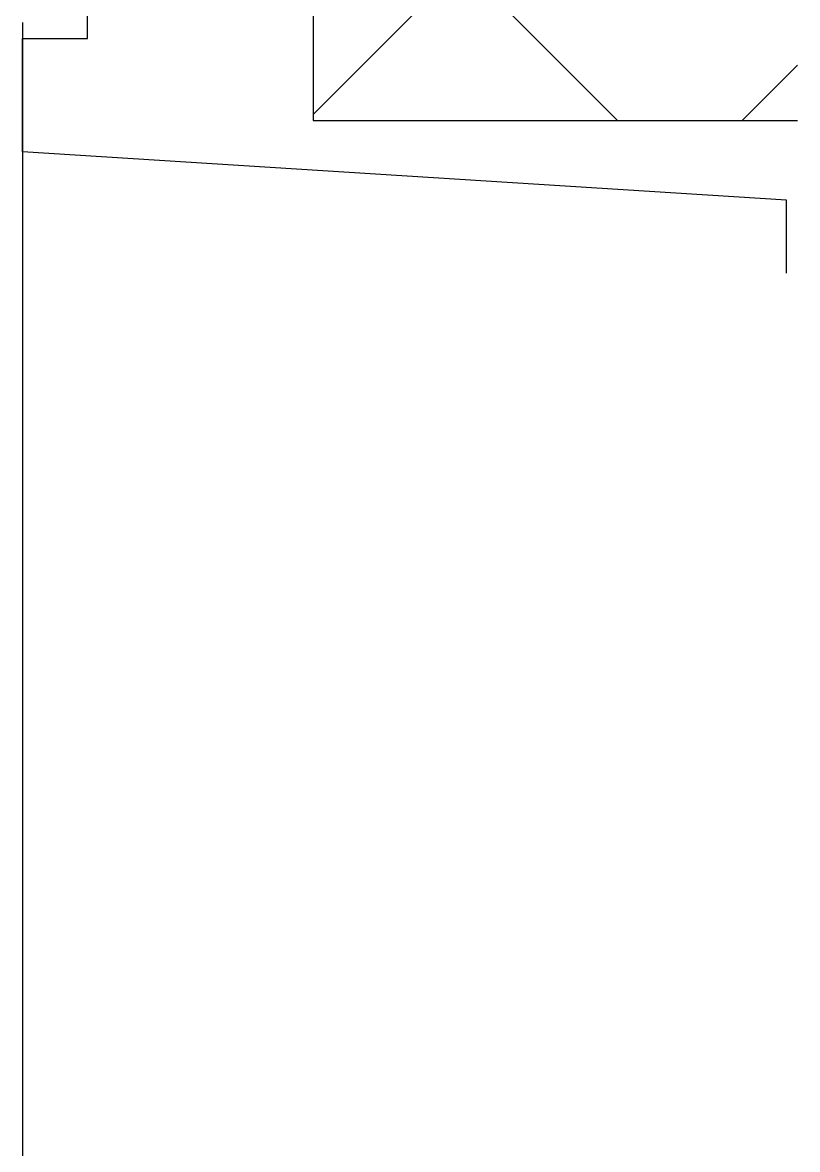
# Model space of a CAD drawing. Header units: millimetres. Extents: x 3633 to 4629, y 3430 to 3787.
# Drawn here: x 4158.711 to 4159.911, y 3622.502 to 3624.246 of the extents above; entities that cross this region are included whole.
import ezdxf

# ---------------------------------------------------------------- set-up
doc = ezdxf.new("R2010")
doc.units = ezdxf.units.MM

# ---------------------------------------------------------------- blocks, each defined once
blk = doc.blocks.new('A$C19EF2607')
at = {"color": 0, "ltscale": 2, "transparency": 33554687}
for p, q in [((20596.79, 16375.2), (20596.79, 15694.45)), ((20596.79, 15696.29), (20746.75, 15846.26)), ((20691.03, 15694.45), (20596.79, 15788.7)), ((20729.65, 15694.45), (20746.75, 15711.55)), ((20596.79, 15694.45), (20746.79, 15694.45))]:
    blk.add_line(p, q, dxfattribs=at)
at = {"color": 0}
for p, q in [((20526.87, 15719.79), (20526.87, 15755.8)), ((20506.79, 15724.79), (20506.79, 13955.39)), ((20506.79, 15684.79), (20506.79, 15719.79)), ((20506.79, 15719.79), (20526.87, 15719.79)), ((20743.41, 15669.79), (20506.79, 15684.79)), ((20743.41, 15647.17), (20743.41, 15669.79))]:
    blk.add_line(p, q, dxfattribs=at)

msp = doc.modelspace()

# ---------------------------------------------------------------- block references
at = {"color": 0, "xscale": 0.005, "yscale": 0.005, "zscale": 0.005}
msp.add_blockref('A$C19EF2607', (4056.1775, 3545.6218), dxfattribs=at)

doc.saveas('drawing.dxf')
